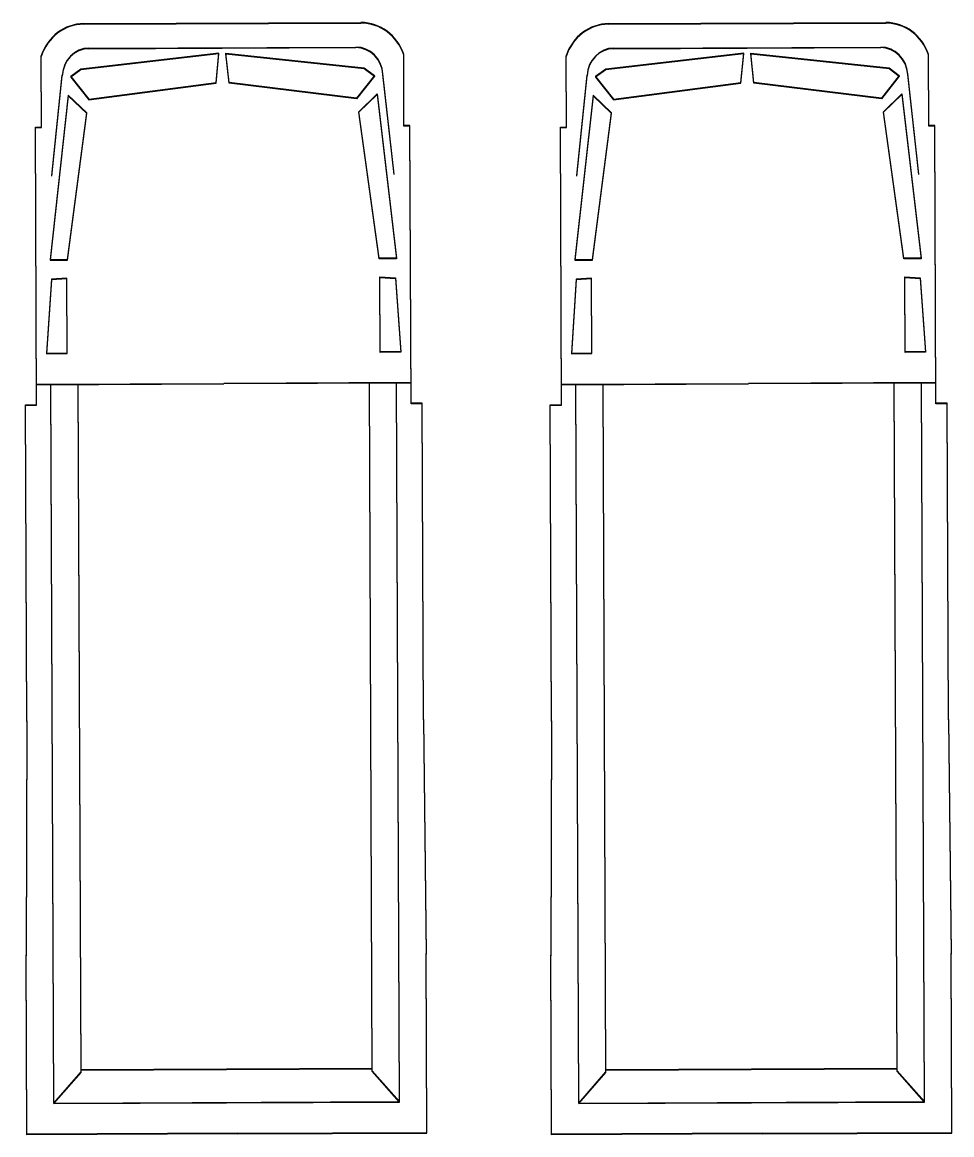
# Model space of a CAD drawing. Header units: inches. Extents: x -116118 to 73671, y 138219 to 302509.
# Drawn here: x -63099 to -57113, y 257882 to 265049 of the extents above; entities that cross this region are included whole.
import ezdxf

# ---------------------------------------------------------------- set-up
doc = ezdxf.new("R2010")
doc.units = ezdxf.units.IN
doc.header["$MEASUREMENT"] = 0
doc.linetypes.add('CONTINUA', pattern=[0])
doc.layers.get('0').update_dxf_attribs({"color": 250})
doc.layers.add('SIMBOLI', color=7, linetype='CONTINUA')
doc.layers.add('SIMBOLI_IB', color=2, linetype='Continuous')

# ---------------------------------------------------------------- blocks, each defined once
blk = doc.blocks.new('PCAR')
at = {"layer": 'SIMBOLI', "color": 26}
for p, q in [((0, 0), (0, -887.2)), ((1982.2, 0), (1982.2, -887.2)), ((8.3, -2047.2), (8.3, -3614.6)), ((1974, -2047.2), (1974, -3614.6)), ((8.3, -3614.6), (63.5, -3614.6)), ((63.5, -3614.6), (63.5, -4990.1)), ((1918.7, -3614.6), (1918.7, -4990.1)), ((1974, -3614.6), (1918.7, -3614.6)), ((63.5, -4990.1), (93.2, -4990.1)), ((93.2, -4990.1), (93.2, -5342.9)), ((1918.7, -4990.1), (1889, -4990.1)), ((1889, -4990.1), (1889, -5342.9)), ((330.1, -5380.2), (1652.1, -5380.2)), ((304.4, -5501.5), (1677.9, -5501.5))]:
    blk.add_line(p, q, dxfattribs=at)
at = {"layer": 'SIMBOLI', "color": 26, "extrusion": (0, 0, -1)}
for centre, start_param, end_param in [((305.3, -5262.9), 3.145697, 4.370334), ((1677, -5262.9), 1.912851, 3.137488)]:
    blk.add_ellipse(centre, major_axis=(0, 238.6), ratio=0.943463, start_param=start_param, end_param=end_param, dxfattribs=at)
at = {"layer": 'SIMBOLI_IB', "color": 26}
for p, q in [((1045.5, 0), (0, 0)), ((1045.5, 0), (1982.2, 0)), ((135, -153.6), (1847.2, -153.6)), ((135, -153.6), (270, -307.1)), ((135, -153.6), (135, -3716.1)), ((1847.2, -153.6), (1712.3, -307.1)), ((1847.2, -153.6), (1847.2, -3716.1)), ((270, -307.1), (270, -3716.1)), ((270, -319.2), (1712.3, -319.2)), ((1712.3, -307.1), (1712.3, -3716.1)), ((8.3, -2047.2), (0, -887.2)), ((1974, -2047.2), (1982.2, -887.2)), ((63.5, -3716.1), (991.1, -3716.1)), ((1918.7, -3716.1), (991.1, -3716.1)), ((113.6, -3869.7), (215.3, -3869.7)), ((139.1, -4236.1), (113.6, -3869.7)), ((215.3, -3869.7), (215.3, -4241.1)), ((1868.6, -3869.7), (1767, -3869.7)), ((1767, -3869.7), (1767, -4241.1)), ((1843.1, -4236.1), (1868.6, -3869.7)), ((215.3, -4241.1), (139.1, -4236.1)), ((1767, -4241.1), (1843.1, -4236.1)), ((133.3, -4332.7), (219.7, -4332.7)), ((226.3, -5147.4), (133.3, -4332.7)), ((219.7, -4332.7), (317.4, -5059.5)), ((1762.6, -4332.7), (1664.8, -5059.5)), ((1756, -5147.4), (1849, -4332.7)), ((1849, -4332.7), (1762.6, -4332.7)), ((143.6, -4749.9), (197, -5246.4)), ((1838.7, -4749.9), (1785.2, -5246.4)), ((317.4, -5059.5), (226.3, -5147.4)), ((1664.8, -5059.5), (1756, -5147.4)), ((239.1, -5239), (327.9, -5126.4)), ((327.9, -5126.4), (958.6, -5207.2)), ((1654.3, -5126.4), (1023.6, -5207.2)), ((1743.2, -5239), (1654.3, -5126.4)), ((958.6, -5207.2), (973.7, -5352.1)), ((1023.6, -5207.2), (1008.5, -5352.1)), ((289.3, -5276.2), (239.1, -5239)), ((973.7, -5352.1), (289.3, -5276.2)), ((1008.5, -5352.1), (1693, -5276.2)), ((1693, -5276.2), (1743.2, -5239))]:
    blk.add_line(p, q, dxfattribs=at)
at = {"layer": 'SIMBOLI_IB', "color": 26, "extrusion": (0, 0, -1)}
for centre, start_param, end_param in [((330.5, -5238.5), 3.144409, 4.656628), ((1651.7, -5238.5), 1.626557, 3.138776)]:
    blk.add_ellipse(centre, major_axis=(0, 141.7), ratio=0.943463, start_param=start_param, end_param=end_param, dxfattribs=at)
blk = doc.blocks.new('SETUP')
at = {"xscale": -1}
for p, rotation in [((48591.5, -27423.5), 0.2318548209162064), ((48591.5, -27424.5), 0.2318548209162064), ((48591.5, -27425.5), 0.2318548209162064), ((48591.5, -27426.5), 0.2318548209162064), ((51191.5, -27423.5), 0.2318548209170057), ((51191.5, -27424.5), 0.2318548209170856), ((51191.5, -27425.5), 0.2318548209170057), ((51191.5, -27426.5), 0.2318548209170057)]:
    blk.add_blockref('PCAR', p, dxfattribs=dict(at, rotation=rotation))

msp = doc.modelspace()

# ---------------------------------------------------------------- block references
at = {"xscale": 1.3, "yscale": 1.3, "zscale": 1.3, "rotation": 180}
msp.add_blockref('SETUP', (3479.3, 222231.7), dxfattribs=at)

doc.saveas('drawing.dxf')
